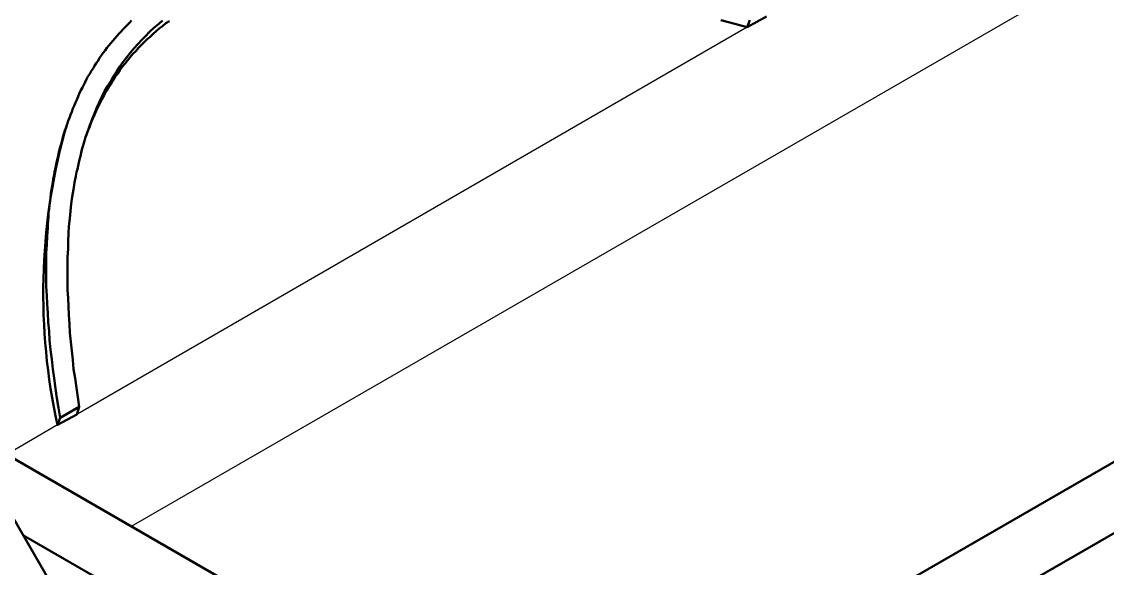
# Model space of a CAD drawing. Header units: inches. Extents: x 15 to 2770, y 903 to 4091.
# Drawn here: x 2441.5 to 2584.2, y 3578 to 3649.8 of the extents above; entities that cross this region are included whole.
import ezdxf

# ---------------------------------------------------------------- set-up
doc = ezdxf.new("R2010")
doc.units = ezdxf.units.IN
doc.header["$MEASUREMENT"] = 0

msp = doc.modelspace()

# ---------------------------------------------------------------- linework, layer by layer
at = {"lineweight": 50}
for points in [[(2743.19, 3673.88), (2521.25, 3545.76), (2513.16, 3550.44), (2735.03, 3678.57), (2743.19, 3673.88), (2743.19, 3651.01), (2733.03, 3645.17)], [(2322.91, 3670.84), (2408.27, 3621.56), (2416.36, 3626.25), (2451.95, 3564.62)], [(2539.38, 3650.52), (2536.88, 3649.12)], [(2460.04, 3649.98), (2459.5, 3649.49), (2458.89, 3649), (2458.34, 3648.51), (2457.85, 3647.97), (2457.31, 3647.42), (2456.82, 3646.87), (2456.27, 3646.32), (2455.85, 3645.78), (2455.36, 3645.17), (2454.87, 3644.56), (2454.45, 3643.95), (2454.02, 3643.34), (2453.59, 3642.67), (2453.23, 3642.01), (2452.8, 3641.34), (2452.44, 3640.67), (2452.07, 3639.94), (2451.77, 3639.27), (2451.4, 3638.54), (2451.1, 3637.75), (2450.8, 3637.02), (2450.49, 3636.23), (2450.25, 3635.43), (2449.94, 3634.64), (2449.7, 3633.85), (2449.58, 3633.43), (2449.46, 3633), (2449.34, 3632.58), (2449.28, 3632.15), (2449.15, 3631.72), (2449.03, 3631.3), (2448.97, 3630.87), (2448.85, 3630.45), (2448.73, 3630.02), (2448.67, 3629.53), (2448.48, 3628.68), (2448.36, 3627.77), (2448.18, 3626.8), (2448.06, 3625.88), (2447.94, 3624.91), (2447.88, 3623.94), (2447.75, 3622.96), (2447.69, 3621.99), (2447.63, 3620.96), (2447.63, 3619.92), (2447.57, 3618.89), (2447.57, 3617.85), (2447.57, 3616.76), (2447.57, 3615.66), (2447.57, 3614.57), (2447.63, 3613.47), (2447.69, 3612.38), (2447.75, 3611.22), (2447.82, 3610.07), (2447.88, 3608.91), (2448, 3607.75), (2448.12, 3606.54), (2448.24, 3605.38), (2448.36, 3604.16), (2448.55, 3602.95), (2448.73, 3601.67), (2448.91, 3600.45), (2449.09, 3599.18), (2448.79, 3598.2), (2446.23, 3596.8), (2446.6, 3597.72), (2446.36, 3599.05), (2446.17, 3600.33), (2445.99, 3601.61), (2445.81, 3602.95), (2445.63, 3604.16), (2445.5, 3605.44), (2445.32, 3606.66), (2445.2, 3607.94), (2445.14, 3609.15), (2445.02, 3610.31), (2444.96, 3611.53), (2444.89, 3612.68), (2444.83, 3613.84), (2444.77, 3614.99), (2444.77, 3616.15), (2444.77, 3617.24), (2444.77, 3618.34), (2444.77, 3619.43), (2444.83, 3620.53), (2444.89, 3621.62), (2444.96, 3622.66), (2444.96, 3623.15), (2445.02, 3623.69), (2445.08, 3624.18), (2445.08, 3624.73), (2445.14, 3625.21), (2445.2, 3625.7), (2445.26, 3626.25), (2445.32, 3626.73), (2445.38, 3627.22), (2445.44, 3627.71), (2445.56, 3628.19), (2445.63, 3628.68), (2445.69, 3629.17), (2445.81, 3629.66), (2445.87, 3630.08), (2445.99, 3630.57), (2446.05, 3631.05), (2446.17, 3631.48), (2446.29, 3631.97), (2446.36, 3632.39), (2446.48, 3632.88), (2446.6, 3633.31), (2446.72, 3633.73), (2446.84, 3634.22), (2446.96, 3634.64), (2447.09, 3635.07), (2447.21, 3635.5), (2447.39, 3635.92), (2447.51, 3636.35), (2447.63, 3636.77), (2447.82, 3637.2), (2447.94, 3637.56), (2448.12, 3637.99), (2448.24, 3638.42), (2448.42, 3638.78), (2448.61, 3639.21), (2448.79, 3639.57), (2448.97, 3640), (2449.09, 3640.36), (2449.28, 3640.73), (2449.52, 3641.15), (2449.7, 3641.52), (2449.88, 3641.88), (2450.07, 3642.25), (2450.25, 3642.61), (2450.49, 3642.98), (2450.67, 3643.34), (2450.92, 3643.65), (2451.1, 3644.01), (2451.34, 3644.38), (2451.59, 3644.68), (2451.77, 3645.05), (2452.01, 3645.41), (2452.26, 3645.72), (2452.5, 3646.02), (2452.74, 3646.39), (2452.99, 3646.69), (2453.23, 3646.99), (2453.53, 3647.3), (2453.78, 3647.6), (2454.02, 3647.91), (2454.32, 3648.21), (2454.57, 3648.51), (2454.87, 3648.82), (2455.12, 3649.12), (2455.42, 3649.43), (2455.72, 3649.67), (2455.97, 3649.98)], [(2450.01, 3634.83), (2450.19, 3635.37), (2450.43, 3635.92), (2450.61, 3636.47), (2450.86, 3637.02), (2451.1, 3637.56), (2451.34, 3638.11), (2451.59, 3638.66), (2451.83, 3639.15), (2452.07, 3639.63), (2452.38, 3640.18), (2452.62, 3640.67), (2452.93, 3641.15), (2453.23, 3641.58), (2453.53, 3642.07), (2453.78, 3642.55), (2454.14, 3642.98), (2454.45, 3643.47), (2454.75, 3643.89), (2455.12, 3644.32), (2455.42, 3644.74), (2455.79, 3645.17), (2456.15, 3645.59), (2456.52, 3645.96), (2456.88, 3646.39), (2457.25, 3646.75), (2457.61, 3647.12), (2457.98, 3647.48), (2458.4, 3647.85), (2458.83, 3648.21), (2459.19, 3648.58), (2459.62, 3648.94), (2460.04, 3649.25), (2460.47, 3649.61), (2460.96, 3649.91)], [(2533.41, 3650.04), (2534.57, 3649.73), (2535.73, 3649.43), (2536.88, 3649.12), (2537.19, 3650.04)], [(2446.6, 3597.72), (2449.09, 3599.18)], [(2433.64, 3596.32), (2531.41, 3539.86)], [(2523.32, 3535.17), (2441.79, 3582.26)]]:
    msp.add_lwpolyline(points, dxfattribs=at)
at = {"lineweight": 25}
for points in [[(2455.97, 3583.48), (2594.92, 3663.72), (2652.11, 3630.69)], [(2536.88, 3649.12), (2448.79, 3598.2)], [(2446.23, 3596.8), (2439.91, 3593.09)]]:
    msp.add_lwpolyline(points, dxfattribs=at)
at = {"lineweight": 50}
msp.add_lwpolyline([(2446.23, 3596.8, -0.119441), (2447.15, 3635.25), (2447.45, 3636.23)], format="xyb", dxfattribs=at)

doc.saveas('drawing.dxf')
